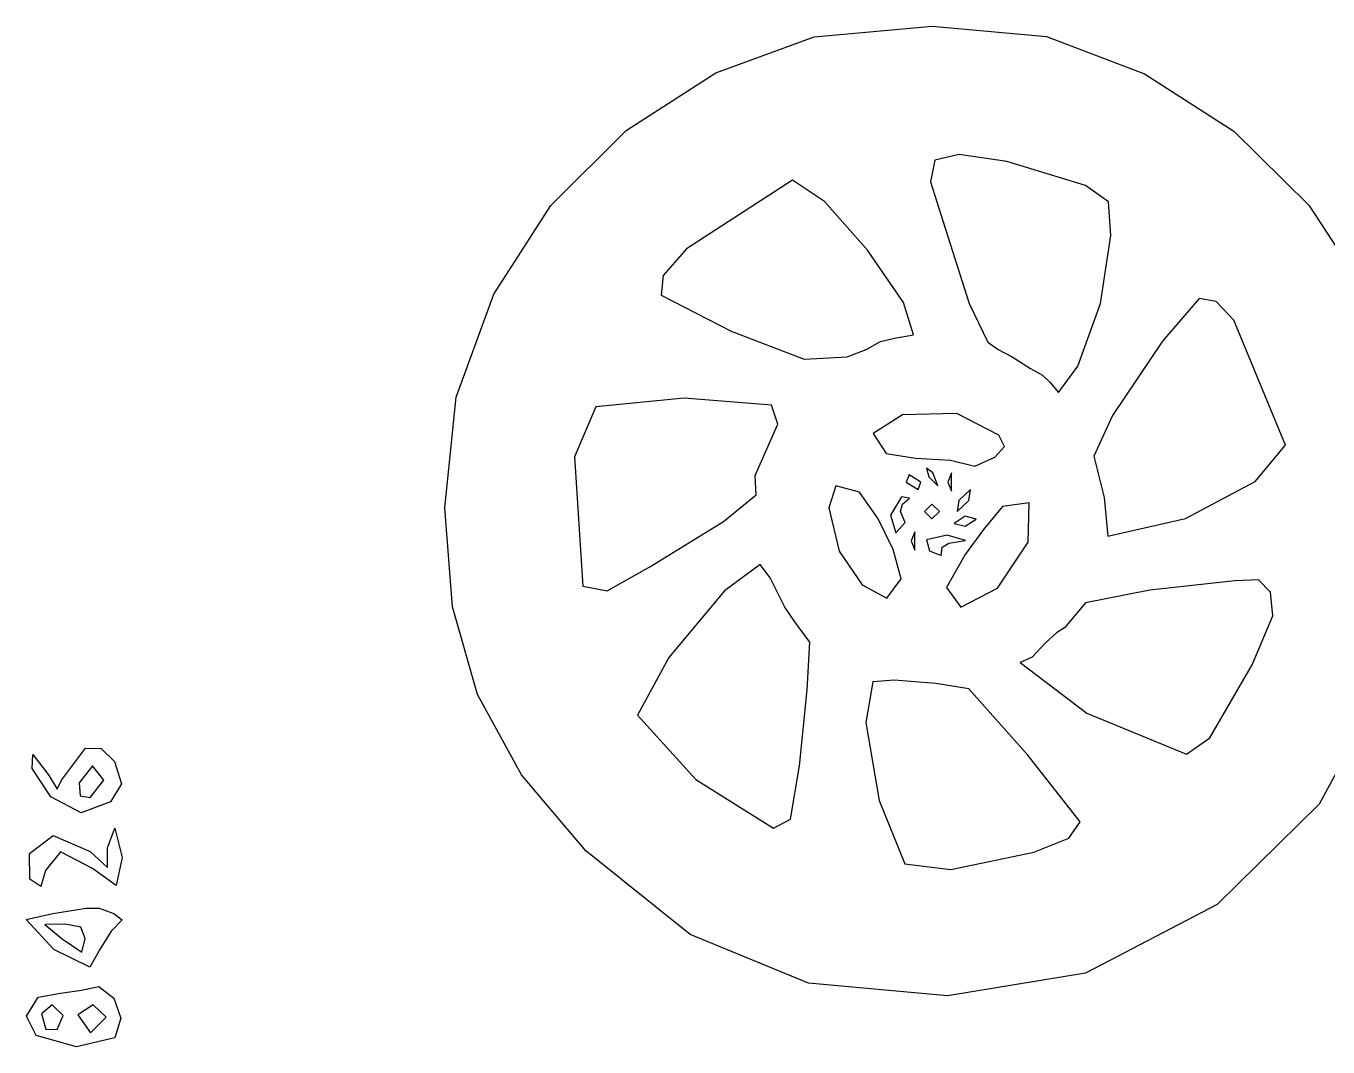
# Model space of a CAD drawing. Extents: x 1.4 to 78.7, y 1.5 to 53.2.
# Drawn here: x 1.54 to 16.51, y 16.77 to 28.51 of the extents above; entities that cross this region are included whole.
import ezdxf

# ---------------------------------------------------------------- set-up
doc = ezdxf.new("R2010")
doc.units = 0

msp = doc.modelspace()

# ---------------------------------------------------------------- linework, layer by layer
at = {"layer": 'Image'}
for p, q in [((10.60571, 28.385998), (11.963081, 28.511745)), ((11.963081, 28.511745), (13.276085, 28.389993)), ((9.473812, 27.97325), (10.60571, 28.385998)), ((13.276085, 28.389993), (14.405342, 27.963257)), ((8.445283, 27.312526), (9.473812, 27.97325)), ((14.405342, 27.963257), (15.430851, 27.302534)), ((7.576249, 26.448911), (8.445283, 27.312526)), ((15.430851, 27.302534), (16.294786, 26.454013)), ((11.992454, 26.967941), (11.942394, 26.720835)), ((12.274498, 27.034969), (11.992454, 26.967941)), ((12.822415, 26.953977), (12.274498, 27.034969)), ((13.726187, 26.679014), (12.822415, 26.953977)), ((10.356005, 26.739831), (9.138814, 25.949892)), ((10.724535, 26.493207), (10.356005, 26.739831)), ((11.942394, 26.720835), (12.090427, 26.261597)), ((13.98983, 26.490884), (13.726187, 26.679014)), ((6.922835, 25.427491), (7.576249, 26.448911)), ((11.220728, 25.933924), (10.724535, 26.493207)), ((14.015227, 26.104832), (13.98983, 26.490884)), ((16.294786, 26.454013), (16.939324, 25.463885)), ((12.090427, 26.261597), (12.386806, 25.321666)), ((13.897561, 25.320788), (14.015227, 26.104832)), ((9.138814, 25.949892), (8.869148, 25.643962)), ((11.632594, 25.332867), (11.220728, 25.933924)), ((8.869148, 25.643962), (8.847678, 25.415526)), ((6.487325, 24.244908), (6.922835, 25.427491)), ((8.847678, 25.415526), (9.651162, 25.00291)), ((11.748145, 24.96092), (11.632594, 25.332867)), ((12.386806, 25.321666), (12.601377, 24.877167)), ((13.638676, 24.602), (13.897561, 25.320788)), ((15.032988, 25.378112), (14.609524, 24.888144)), ((15.227547, 25.34418), (15.032988, 25.378112)), ((15.432091, 25.130621), (15.227547, 25.34418)), ((9.651162, 25.00291), (10.490772, 24.681658)), ((16.02437, 23.694047), (15.432091, 25.130621)), ((11.203372, 24.7925), (11.367709, 24.882871)), ((11.367709, 24.882871), (11.529917, 24.92176)), ((11.529917, 24.92176), (11.748145, 24.96092)), ((12.601377, 24.877167), (12.722374, 24.7925)), ((14.609524, 24.888144), (14.036159, 24.032239)), ((10.490772, 24.681658), (10.986709, 24.707826)), ((10.986709, 24.707834), (11.203372, 24.7925)), ((10.986709, 24.707826), (10.986709, 24.707834)), ((12.722374, 24.7925), (12.882649, 24.707834)), ((12.882649, 24.707834), (13.093717, 24.575465)), ((13.093717, 24.575465), (13.229775, 24.495797)), ((13.416024, 24.299232), (13.638676, 24.602)), ((13.638676, 24.602), (13.638676, 24.602)), ((13.229775, 24.495797), (13.31504, 24.416496)), ((13.31504, 24.416496), (13.416024, 24.299232)), ((6.359079, 22.972161), (6.487325, 24.244908)), ((8.09301, 24.131659), (7.849441, 23.557302)), ((9.109569, 24.231337), (8.09301, 24.131659)), ((10.114205, 24.152535), (9.109569, 24.231337)), ((10.188517, 23.935101), (10.114205, 24.152535)), ((11.621709, 24.040502), (11.283042, 23.825801)), ((12.246787, 24.056959), (11.621709, 24.040502)), ((12.730301, 23.809283), (12.246787, 24.056959)), ((14.036159, 24.032239), (13.821737, 23.566404)), ((9.926777, 23.342866), (10.188517, 23.935101)), ((11.283042, 23.825801), (11.434055, 23.597411)), ((12.793181, 23.676772), (12.730301, 23.809283)), ((12.681829, 23.555673), (12.793181, 23.676772)), ((15.67543, 23.27531), (16.02437, 23.694047)), ((7.849441, 23.557302), (7.945797, 22.071716)), ((11.434055, 23.597411), (11.770085, 23.544923)), ((11.770085, 23.544923), (12.172041, 23.519073)), ((12.172041, 23.519073), (12.451899, 23.450211)), ((12.451899, 23.450211), (12.681829, 23.555665)), ((12.681829, 23.555665), (12.681829, 23.555673)), ((13.821737, 23.566404), (13.94218, 23.089813)), ((11.970881, 23.375746), (11.898596, 23.428422)), ((11.898596, 23.428422), (11.923485, 23.328351)), ((12.02869, 23.223928), (11.970881, 23.375746)), ((11.970881, 23.375746), (11.970881, 23.375746)), ((12.185781, 23.374335), (12.143076, 23.268502)), ((12.185781, 23.162669), (12.185781, 23.374335)), ((12.185781, 23.374335), (12.185781, 23.374335)), ((9.939144, 23.122267), (9.926777, 23.342866)), ((10.856265, 23.224039), (10.775043, 22.972682)), ((11.127272, 23.150854), (10.856265, 23.224039)), ((11.696382, 23.353169), (11.664042, 23.268502)), ((11.664042, 23.268502), (11.801035, 23.183836)), ((11.833375, 23.268502), (11.696382, 23.353169)), ((11.801035, 23.183836), (11.833375, 23.268502)), ((11.833375, 23.268502), (11.833375, 23.268502)), ((11.923485, 23.328351), (12.02869, 23.223928)), ((12.143076, 23.268502), (12.185781, 23.162669)), ((14.875915, 22.850397), (15.67543, 23.27531)), ((9.563266, 22.814316), (9.939144, 23.122267)), ((11.339891, 22.845169), (11.127272, 23.150854)), ((11.609497, 23.097873), (11.482497, 22.887561)), ((11.702239, 23.082475), (11.609497, 23.097873)), ((11.621708, 23.014502), (11.702239, 23.082475)), ((12.268424, 23.056836), (12.248998, 22.929836)), ((12.248998, 22.929836), (12.383708, 23.056836)), ((12.403133, 23.183836), (12.268424, 23.056836)), ((12.383708, 23.056836), (12.403133, 23.183836)), ((12.383708, 23.056836), (12.383708, 23.056836)), ((13.94218, 23.089813), (13.983949, 22.645491)), ((6.447283, 21.835155), (6.359079, 22.972161)), ((10.775043, 22.972682), (10.893164, 22.474318)), ((11.597885, 22.931132), (11.621708, 23.014502)), ((11.652326, 22.802836), (11.597885, 22.931132)), ((11.960375, 23.014502), (11.875708, 22.929836)), ((11.875708, 22.929836), (11.960375, 22.845169)), ((12.045041, 22.929836), (11.960375, 23.014502)), ((11.960375, 22.845169), (12.045041, 22.929836)), ((12.045041, 22.929836), (12.045041, 22.929836)), ((12.772816, 22.988497), (12.553041, 22.722363)), ((13.079603, 23.029806), (12.772816, 22.988497)), ((13.065469, 22.576652), (13.079603, 23.029806)), ((8.716981, 22.294083), (9.563266, 22.814316)), ((11.512884, 22.492319), (11.339891, 22.845169)), ((11.482497, 22.887561), (11.544772, 22.68411)), ((11.544772, 22.68411), (11.652325, 22.802836)), ((11.652325, 22.802836), (11.652326, 22.802836)), ((12.341374, 22.875787), (12.214374, 22.793777)), ((12.214374, 22.793777), (12.341374, 22.760503)), ((12.468374, 22.84251), (12.341374, 22.875787)), ((12.341374, 22.760503), (12.468374, 22.84251)), ((12.468374, 22.84251), (12.468374, 22.84251)), ((13.983949, 22.645491), (14.875915, 22.850397)), ((14.875915, 22.850397), (14.875915, 22.850397)), ((11.762448, 22.697003), (11.719743, 22.59117)), ((11.762448, 22.485336), (11.762448, 22.697003)), ((11.762448, 22.697003), (11.762448, 22.697003)), ((12.135824, 22.659636), (11.896338, 22.603065)), ((12.344779, 22.596678), (12.135824, 22.659636)), ((12.553041, 22.722363), (12.341374, 22.436963)), ((10.893164, 22.474318), (11.15939, 22.085196)), ((11.607345, 22.154515), (11.512884, 22.492319)), ((11.719743, 22.59117), (11.762448, 22.485336)), ((11.896338, 22.603065), (11.932152, 22.47828)), ((11.932152, 22.47828), (12.065544, 22.424342)), ((12.065544, 22.424342), (12.078482, 22.520891)), ((12.078482, 22.520891), (12.155441, 22.566921)), ((12.078482, 22.520891), (12.078482, 22.520891)), ((12.155441, 22.566921), (12.344779, 22.596678)), ((12.714348, 22.047076), (13.065469, 22.576652)), ((9.986204, 22.320129), (9.575597, 22.01967)), ((10.09771, 22.167837), (9.986204, 22.320129)), ((12.341374, 22.436963), (12.125875, 22.055461)), ((8.225919, 22.01897), (8.716981, 22.294091)), ((8.716981, 22.294091), (8.716981, 22.294083)), ((10.182377, 21.998504), (10.09771, 22.167837)), ((7.945797, 22.071716), (8.225919, 22.01897)), ((9.575597, 22.01967), (8.936032, 21.252887)), ((11.15939, 22.085196), (11.441518, 21.935276)), ((11.441518, 21.935276), (11.607345, 22.154515)), ((11.607345, 22.154515), (11.607345, 22.154515)), ((12.125875, 22.055461), (12.292545, 21.829171)), ((12.292545, 21.829171), (12.714348, 22.047076)), ((12.714348, 22.047076), (12.714348, 22.047076)), ((14.464898, 22.023912), (13.72411, 21.880186)), ((15.444675, 22.131406), (14.464898, 22.023912)), ((15.715948, 22.143634), (15.444675, 22.131406)), ((15.853222, 22.001893), (15.715948, 22.143634)), ((10.267044, 21.829171), (10.182377, 21.998504)), ((13.72411, 21.880186), (13.484373, 21.593689)), ((15.878419, 21.732084), (15.853222, 22.001893)), ((6.735687, 20.825827), (6.447283, 21.835155)), ((10.384865, 21.659837), (10.267044, 21.829171)), ((15.644169, 21.166647), (15.878419, 21.732084)), ((10.554688, 21.42614), (10.384865, 21.659837)), ((13.484373, 21.593689), (13.394007, 21.536359)), ((10.5241, 20.879164), (10.554688, 21.42614)), ((13.256777, 21.412995), (13.111807, 21.256309)), ((13.394007, 21.536359), (13.256777, 21.412995)), ((8.936032, 21.252887), (8.573712, 20.58838)), ((13.111807, 21.256309), (12.973871, 21.194171)), ((12.973871, 21.194171), (13.739867, 20.610863)), ((15.157363, 20.326339), (15.644169, 21.166647)), ((11.279428, 20.971223), (11.198376, 20.50511)), ((11.524825, 20.990054), (11.279428, 20.971223)), ((12.00398, 20.950975), (11.524825, 20.990054)), ((17.193147, 21.009746), (16.413655, 19.563877)), ((7.240733, 19.904161), (6.735687, 20.825827)), ((10.438447, 20.004606), (10.5241, 20.879164)), ((12.383708, 20.89024), (12.00398, 20.950975)), ((13.062246, 20.129497), (12.383708, 20.89024)), ((8.573712, 20.58838), (9.246032, 19.846961)), ((13.739867, 20.610863), (14.887779, 20.14025)), ((11.198376, 20.50511), (11.352846, 19.607084)), ((14.887779, 20.14025), (15.157363, 20.326339)), ((15.157363, 20.326339), (15.157363, 20.326339)), ((1.612563, 19.973499), (1.620121, 20.135839)), ((1.620121, 20.135839), (1.801178, 19.903006)), ((1.950879, 19.839506), (2.226544, 20.207831)), ((2.226544, 20.207831), (2.408119, 20.20517)), ((2.408119, 20.20517), (2.559408, 20.056737)), ((13.662457, 19.362323), (13.062246, 20.129497)), ((1.827762, 19.649007), (1.612563, 19.973499)), ((2.307137, 20.004765), (2.153345, 19.810807)), ((2.435387, 19.840665), (2.307137, 20.004765)), ((2.559408, 20.056737), (2.639866, 19.799217)), ((10.334777, 19.390774), (10.438447, 20.004606)), ((1.801178, 19.903006), (1.901504, 19.735685)), ((1.901504, 19.735685), (1.950879, 19.839506)), ((2.153345, 19.810807), (2.163603, 19.660449)), ((2.280344, 19.642633), (2.435387, 19.840665)), ((2.435387, 19.840665), (2.435387, 19.840665)), ((2.639866, 19.799217), (2.514006, 19.591552)), ((7.978861, 19.030144), (7.240733, 19.904161)), ((9.246032, 19.846961), (10.139687, 19.289174)), ((2.17479, 19.466006), (1.827762, 19.649007)), ((1.827762, 19.649007), (1.827762, 19.649007)), ((2.163603, 19.660449), (2.280344, 19.642633)), ((2.514006, 19.591552), (2.17479, 19.466006)), ((11.352846, 19.607084), (11.647669, 18.877496)), ((16.413655, 19.563877), (15.23938, 18.410148)), ((10.139687, 19.289174), (10.334777, 19.390774)), ((10.334777, 19.390774), (10.334777, 19.390774)), ((13.535839, 19.173102), (13.662457, 19.362323)), ((1.582363, 18.997651), (1.854662, 19.206062)), ((1.854662, 19.206062), (2.281763, 19.020405)), ((2.47772, 19.062749), (2.562386, 19.289174)), ((2.562386, 19.289174), (2.647053, 18.950508)), ((13.130911, 19.013108), (13.535839, 19.173102)), ((1.93783, 19.017718), (1.764776, 18.802341)), ((2.305079, 18.827027), (1.93783, 19.017718)), ((2.281763, 19.020405), (2.47772, 18.836324)), ((2.47772, 18.836324), (2.47772, 19.062749)), ((9.178917, 18.067378), (7.978861, 19.030144)), ((1.585747, 18.701318), (1.582363, 18.997651)), ((2.647053, 18.950508), (2.579935, 18.630135)), ((11.647669, 18.877496), (12.178302, 18.812619)), ((12.178302, 18.812619), (13.130911, 19.013116)), ((13.130911, 19.013116), (13.130911, 19.013108)), ((1.764776, 18.802341), (1.713023, 18.619894)), ((2.579935, 18.630135), (2.305079, 18.827027)), ((1.713023, 18.619894), (1.585747, 18.701318)), ((1.585747, 18.701318), (1.585747, 18.701318)), ((1.542595, 18.238581), (1.851993, 18.308182)), ((1.851993, 18.308182), (2.232992, 18.367846)), ((2.232992, 18.367846), (2.383588, 18.36811)), ((2.383588, 18.36811), (2.552921, 18.309608)), ((2.552921, 18.309608), (2.647053, 18.235837)), ((15.23938, 18.410148), (13.724369, 17.620475)), ((1.862375, 17.895226), (1.542595, 18.238581)), ((1.990887, 18.185691), (1.758054, 18.182886)), ((1.758054, 18.182886), (1.957934, 18.016371)), ((2.173802, 18.1516), (1.990887, 18.185691)), ((2.22372, 18.019175), (2.173802, 18.1516)), ((2.647053, 18.235837), (2.520054, 18.103842)), ((1.957934, 18.016371), (2.18395, 17.861623)), ((2.18395, 17.861623), (2.22372, 18.019175)), ((2.22372, 18.019175), (2.22372, 18.019175)), ((2.520054, 18.103842), (2.393054, 17.892176)), ((10.539291, 17.507213), (9.178917, 18.067378)), ((1.862375, 17.895218), (1.862375, 17.895226)), ((2.276909, 17.691798), (1.862375, 17.895218)), ((2.393054, 17.892176), (2.276909, 17.691798)), ((13.724369, 17.620475), (12.140282, 17.359735)), ((1.682884, 17.344278), (1.93704, 17.392188)), ((1.93704, 17.392188), (2.181387, 17.426509)), ((2.181387, 17.426509), (2.381354, 17.468838)), ((2.381354, 17.468838), (2.552605, 17.332742)), ((12.140282, 17.359735), (10.539291, 17.507226)), ((10.539291, 17.507226), (10.539291, 17.507213)), ((1.546388, 17.125856), (1.682884, 17.344278)), ((1.842721, 17.257176), (1.720523, 17.155162)), ((1.969721, 17.135172), (1.842721, 17.257176)), ((2.314595, 17.257168), (2.139054, 17.144279)), ((2.462761, 17.116016), (2.314595, 17.257168)), ((2.552605, 17.332742), (2.633798, 17.106309)), ((1.659306, 16.903389), (1.546388, 17.125856)), ((1.720523, 17.155162), (1.769863, 16.977255)), ((1.899422, 16.973546), (1.969721, 17.135172)), ((1.969721, 17.135172), (1.969721, 17.135172)), ((2.139054, 17.144279), (2.282362, 16.937282)), ((2.282362, 16.937282), (2.462761, 17.116016)), ((2.462761, 17.116016), (2.462761, 17.116016)), ((2.633798, 17.106309), (2.563594, 16.877629)), ((1.769863, 16.977255), (1.899422, 16.973546)), ((2.124767, 16.773509), (1.659306, 16.9034)), ((1.659306, 16.9034), (1.659306, 16.903389)), ((2.563594, 16.877629), (2.124767, 16.773509))]:
    msp.add_line(p, q, dxfattribs=at)

doc.saveas('drawing.dxf')
